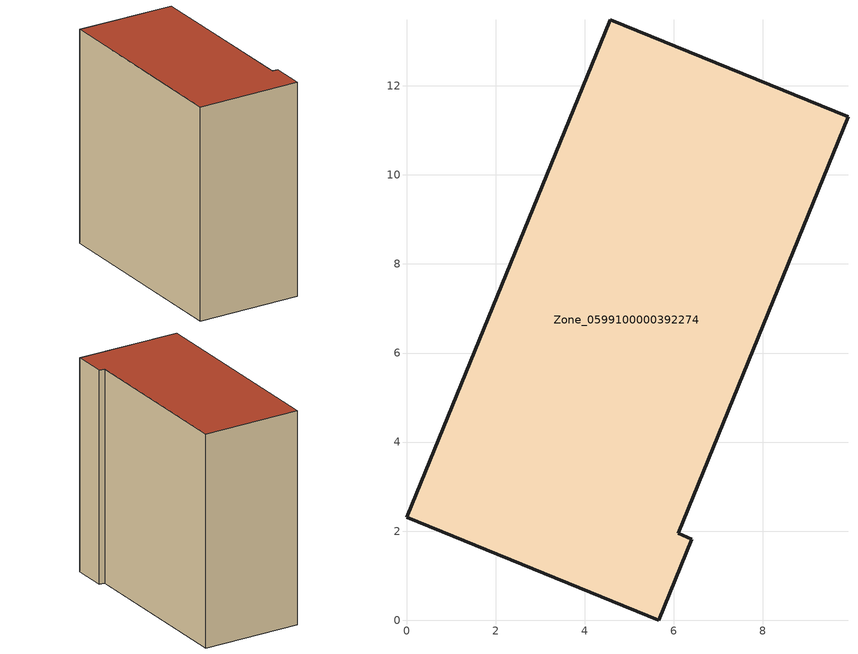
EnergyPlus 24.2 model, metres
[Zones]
Zone_0599100000392274
 floor ground (C_G): 0,2.31 4.58,13.48 9.92,11.3 6.1,1.95 6.41,1.82 5.67,0 z0
 wall outside (C_F): 4.58,13.48 0,2.31 5.67,0 6.41,1.82 6.1,1.95 9.92,11.3 4.58,13.48 z0:12.47
 roof outside (C_R): 0,2.31 5.67,0 6.41,1.82 6.1,1.95 9.92,11.3 4.58,13.48 z12.47
[BUILDING]
Pand.0599100000392274: North Axis=0; Terrain=City; Loads Convergence Tolerance Value=0.04; Temperature Convergence Tolerance Value=0.4; Solar Distribution=FullExterior; Maximum Number of Warmup Days=25; Minimum Number of Warmup Days=1
[Site:Location]
Rotterdam.The.Hague.AP_ZH_NLD Design_Conditions: Latitude=51.96; Longitude=4.45; Time Zone=1; Elevation=-4.5
[SITE:GROUNDTEMPERATURE:BUILDINGSURFACE]
18, 18, 18, 18, 18, 18, 18, 18, 18, 18, 18, 18
[MATERIAL] Thermal Absorptance=0.9; Solar Absorptance=0.7; Visible Absorptance=0.7
Name | Roughness | Thickness | Conductivity | Density | Specific Heat
G.TC.1992-2005 | MediumSmooth | 0.15 | 0.06 | 540 | 1210
F.TC.1992-2005 | Rough | 0.3 | 0.12 | 1920 | 840
R.TC.1992-2005 | MediumRough | 0.2 | 0.08 | 1500 | 1000
[CONSTRUCTION]
C_G: G.TC.1992-2005
C_F: F.TC.1992-2005
C_R: R.TC.1992-2005
[ZONE]
Zone_0599100000392274: Type=1; Multiplier=1; Ceiling Height=Autocalculate; Volume=Autocalculate; Floor Area=autocalculate; Part of Total Floor Area=Yes
[ZONEINFILTRATION:DESIGNFLOWRATE]
Infil_Zone_0599100000392274: Zone or ZoneList or Space or SpaceList=Zone_0599100000392274; Schedule=AlwaysOn; Design Flow Rate Calculation Method=Flow/Area; Flow Rate per Floor Area=0.0015; Constant Term Coefficient=1; Temperature Term Coefficient=0; Velocity Term Coefficient=0; Velocity Squared Term Coefficient=0
[HVACTEMPLATE:ZONE:IDEALLOADSAIRSYSTEM]
Zone_0599100000392274: Maximum Heating Supply Air Temperature=50; Minimum Cooling Supply Air Temperature=13; Maximum Heating Supply Air Humidity Ratio=0.0156; Minimum Cooling Supply Air Humidity Ratio=0.0077; Heating Limit=NoLimit; Cooling Limit=NoLimit; Dehumidification Control Type=ConstantSensibleHeatRatio; Cooling Sensible Heat Ratio=0.7; Dehumidification Setpoint=60; Humidification Control Type=None; Humidification Setpoint=30; Outdoor Air Method=None; Outdoor Air Flow Rate per Person=0.00944; Outdoor Air Flow Rate per Zone Floor Area=0; Outdoor Air Flow Rate per Zone=0; Demand Controlled Ventilation Type=None; Outdoor Air Economizer Type=NoEconomizer; Heat Recovery Type=None; Sensible Heat Recovery Effectiveness=0.7; Latent Heat Recovery Effectiveness=0.65
[ZONECONTROL:THERMOSTAT]
ThermostatControl_Zone_0599100000392274: Zone or ZoneList=Zone_0599100000392274; Control Type Schedule=DualSetpointControlType; Control 1=Thermostat_Zone_0599100000392274; Temperature Difference Between Cutout And Setpoint=0
[THERMOSTATSETPOINT:DUALSETPOINT]
Thermostat_Zone_0599100000392274: Heating Setpoint Temperature Schedule=HeatingSetpoint_Zone_0599100000392274; Cooling Setpoint Temperature Schedule=CoolingSetpoint_Zone_0599100000392274
[SCHEDULE:COMPACT]
HeatingSetpoint_Zone_0599100000392274: Through: 12/31, For: AllDays, Until: 24:00, 21
CoolingSetpoint_Zone_0599100000392274: Through: 12/31, For: AllDays, Until: 24:00, 24
DualSetpointControlType: Through: 12/31, For: AllDays, Until: 24:00, 4
AlwaysOn: Through: 12/31, For: AllDays, Until: 24:00, 1
